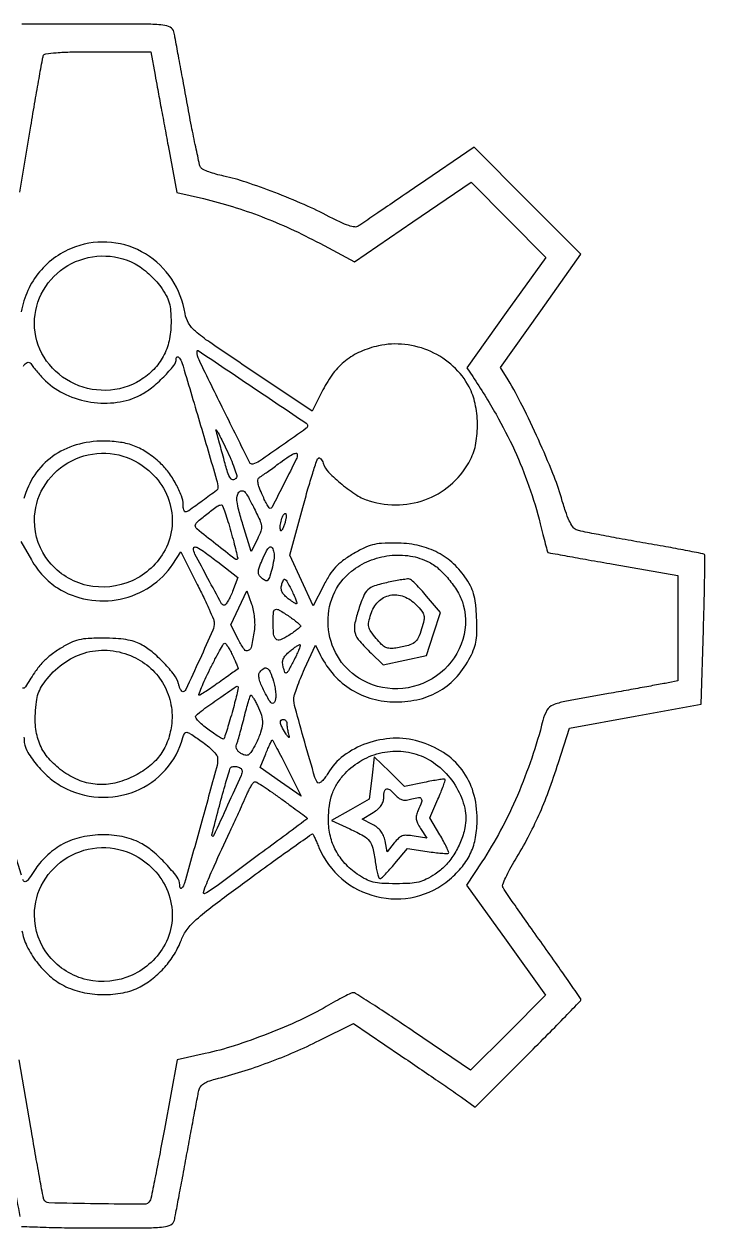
# Model space of a CAD drawing. Extents: x 0 to 351, y 1 to 349.
# Drawn here: x 154 to 350.8, y 1 to 349 of the extents above; entities that cross this region are included whole.
import ezdxf

# ---------------------------------------------------------------- set-up
doc = ezdxf.new("R2010")
doc.units = 0

msp = doc.modelspace()

# ---------------------------------------------------------------- linework, layer by layer
for points in [[(153.290121, 1.444676, 0.001139), (159.455149, 1.220313, 0.005327), (166.552019, 1.053903, 0.003197), (174.980948, 1, 0.001285), (189.635594, 1.037653, 0.023658), (194.276515, 1.281274, 0.09556), (196.44963, 1.930456, 0.22136), (197.461666, 3.25, 0.007608), (197.778554, 4.786748, 0.000406), (198.707206, 9.685938, 0.000637), (199.799653, 15.515659, 0.000464), (201, 22, -0.000451), (202.199701, 28.481781, -0.000621), (203.290151, 34.303536, -0.000392), (204.217139, 39.197779, -0.007539), (204.52934, 40.714164, -0.097022), (205.005527, 41.805106, -0.0897), (205.868931, 42.671061, -0.064472), (207.23313, 43.379868, -0.025377), (209.260058, 44.006156, 0.013941), (216.913659, 46.180624, 0.012738), (224.670573, 48.839045, 0.012793), (232.24517, 51.875243, 0.014433), (239.35137, 55.183263), (249.20274, 60.119975), (262.85137, 50.859051, -0.000706), (268.366542, 47.105495, -0.000797), (273.651372, 43.485418, -0.000727), (278.136131, 40.393263, -0.00437), (280.451173, 38.762022), (284.402345, 35.925917), (299.701173, 51.200859, 0.001638), (305.564992, 57.09402, 0.002667), (310.499336, 62.139215, 0.000388), (314.844563, 66.636718, 0.205698), (314.977418, 66.9879, 0.140976), (314.852894, 67.358473, 0.000361), (311.710533, 71.902696, 0.002212), (308.132201, 77.020873, 0.001372), (303.887819, 83, -0.001271), (299.613675, 89.01849, -0.001941), (295.938982, 94.263957, -0.000671), (292.790362, 98.80883, -0.052052), (292.368867, 99.579429, -0.198483), (292.365555, 100.294278, -0.011958), (293.241875, 102.304156, -0.016426), (294.453315, 104.701382, -0.011291), (295.975442, 107.339303, 0.014298), (299.724854, 113.928418, 0.017663), (302.819284, 120.278832, 0.016463), (305.619941, 127.186778, 0.010073), (308.487015, 135.5), (311.711941, 145.5), (330.710612, 148.972708), (349.709282, 152.445416), (350.407715, 173.8363, 0.001967), (350.644085, 182.068501, 0.003185), (350.772963, 189.071633, 0.000559), (350.840358, 195.246768, 0.201459), (350.670333, 195.663, 0.149436), (350.262247, 195.879999, 0.000633), (345.260906, 196.845902, 0.003019), (339.556399, 197.904448, 0.001889), (332.867259, 199.077905, -0.002312), (326.077419, 200.274943, -0.003282), (320.051192, 201.407008, -0.001863), (314.977328, 202.414316, -0.047166), (313.62616, 202.823367, -0.149736), (312.642288, 203.627962, -0.037966), (311.619036, 205.448116, -0.028188), (310.53013, 208.175269, -0.011047), (309.327038, 212.04487, 0.026654), (306.892903, 219.090639, 0.009525), (302.701162, 228.868897, 0.009705), (298.031276, 238.700393, 0.020282), (293.944471, 246.120969), (291.754369, 249.741937), (303.372602, 266.120969), (314.990835, 282.5), (299.542236, 297.949213), (284.093638, 313.398426), (268.04357, 302.449213, -0.000082), (261.792554, 298.186335, -0.000121), (256.299283, 294.443477, -0.000055), (251.612682, 291.252668, -0.002309), (250.601413, 290.571134, -0.185005), (249.589941, 290.34226, -0.043299), (247.867364, 290.745383, -0.030748), (245.482943, 291.691965, -0.011112), (242.217896, 293.316159, 0.017418), (234.983451, 296.801824, 0.011627), (226.480474, 300.306037, 0.011673), (218.189839, 303.278987, 0.026108), (211.738184, 305.055918, -0.013914), (209.472461, 305.62091, -0.017995), (207.430787, 306.270848, -0.015882), (205.789006, 306.918882, -0.131468), (205.165766, 307.411774, -0.105835), (204.75681, 308.305054, -0.0019), (203.631289, 313.467834, -0.004647), (202.394021, 319.523075, -0.003074), (201.080307, 326.5, 0.000508), (199.78857, 333.559227, 0.000707), (198.617294, 339.873437, 0.000427), (197.618571, 345.190155, 0.009211), (197.294317, 346.75, 0.219129), (196.281917, 348.068515, 0.096228), (194.125742, 348.718236, 0.023902), (189.528543, 348.962196, 0.001306), (175.051266, 349), (153.319348, 349)], [(152.754435, 300.429067), (155.951348, 319.464534, -0.00088), (157.205063, 326.850003, -0.001329), (158.325047, 333.275519, -0.0005), (159.308868, 338.800306, -0.032128), (159.542746, 339.75, -0.286035), (160.27898, 340.380143, -0.017885), (163.250489, 340.723232, -0.015832), (167.823896, 340.940738, -0.003966), (175.295763, 341), (190.654296, 341), (191.875466, 334.25, 0.000811), (192.514007, 330.752862, 0.000251), (193.486359, 325.490798, 0.000251), (194.579491, 319.608156, 0.000276), (195.644523, 313.910163), (198.192411, 300.320326), (205.846206, 298.532765, -0.017503), (214.280022, 296.249017, -0.016677), (222.672565, 293.348112, -0.016247), (231.06536, 289.813162, -0.014702), (239.5, 285.628646), (249.5, 280.295615), (266.356455, 291.785797), (283.21291, 303.275978), (294.029404, 292.387989), (304.845897, 281.5), (293.41417, 265.587871), (281.982443, 249.675741), (283.708467, 247.087871, -0.017068), (290.445795, 236.198898, -0.022555), (295.778629, 225.825216, -0.023649), (299.958532, 215.434138, -0.022358), (303.226821, 204.5, 0.001181), (304.00716, 201.419618, 0.001893), (304.689278, 198.794849, 0.000336), (305.302051, 196.479363, 0.10764), (305.387748, 196.31225, 0.177397), (305.547163, 196.218554, 0.000102), (310.998425, 195.226483, 0.001285), (317.079024, 194.137296, 0.000782), (324.271083, 192.879671), (343, 189.634842), (343, 174.396876), (343, 159.158911), (340.25, 158.600684, -0.004671), (338.485973, 158.259729, -0.000418), (334.048438, 157.448795, -0.000545), (328.753901, 156.491781, -0.000425), (323, 155.463252, 0.002072), (310.295875, 153.149145, 0.050992), (306.870134, 152.140957, 0.168943), (305.164777, 150.63666, 0.066578), (303.986782, 147.689692, -0.020221), (300.751215, 136.757466, -0.019796), (296.622877, 126.043013, -0.020227), (291.766494, 115.933033, -0.023906), (286.349168, 106.814288), (281.931886, 100.128576), (293.361494, 84.193109), (304.791102, 68.257641), (293.917272, 57.417529), (283.043443, 46.577417), (266.58977, 57.788708, 0.002531), (260.213785, 62.08612, 0.003977), (254.688199, 65.706683, 0.001119), (249.857343, 68.802122, 0.142864), (249.17894, 69, 0.11429), (248.548877, 68.854074, 0.004839), (246.48756, 67.820279, 0.008104), (244.059019, 66.522584, 0.005656), (241.360891, 64.983928, -0.025218), (233.857096, 61.085393, -0.014457), (224.459155, 57.113986, -0.014429), (214.778057, 53.667041, -0.023663), (206.383941, 51.381075), (198.267882, 49.578387), (194.573357, 29.595674, -0.00158), (193.121241, 21.878037, -0.00247), (191.817683, 15.24598, -0.000671), (190.645761, 9.475441, -0.088195), (190.380399, 8.806481, -0.260638), (188.651447, 7.845515, -0.002959), (174.936852, 7.962866, -0.002747), (161.16698, 8.237865, -0.304826), (159.740873, 9.25, -0.044658), (159.472733, 10.209281, -0.000684), (158.430157, 15.876196, -0.001829), (157.251549, 22.468496, -0.001208), (155.943222, 30.051942), (152.618676, 49.603885)], [(153.398644, 86.908478, 0.074773), (154.807423, 82.477514, 0.04839), (157.642436, 77.892745, 0.047682), (161.374866, 73.852396, 0.06439), (165.473306, 71.041895, 0.0633), (170.752369, 69.138407, 0.051407), (176.731415, 68.436204, 0.052267), (182.612097, 68.968406, 0.072525), (187.59468, 70.728074, 0.048597), (191.324421, 73.179177, 0.043168), (194.675285, 76.394799, 0.042825), (197.449337, 80.166818, 0.045958), (199.465648, 84.270878, -0.071547), (201.129196, 87.261303, -0.04722), (203.800181, 90.157989, -0.021688), (208.616896, 94.118641, -0.002899), (219.170888, 101.960292, -0.001907), (226.092933, 107.000849, -0.003169), (231.970867, 111.190441, -0.000407), (237.202138, 114.862969, -0.373639), (237.477287, 114.834284, -0.07689), (237.654168, 114.574785, -0.003293), (238.124988, 113.570071, -0.00557), (238.663774, 112.365182, -0.003932), (239.243366, 111, 0.118251), (245.849887, 101.920616, 0.117233), (255.876129, 96.790342, 0.117793), (267.099448, 96.733711, 0.120195), (277.042068, 101.768004, 0.044484), (280.705085, 105.515925, 0.063979), (283.156072, 109.449314, 0.063736), (284.539084, 113.886178, 0.043744), (285, 119.144438, 0.071874), (283.877567, 126.912486, 0.089441), (280.608433, 133.42207, 0.089353), (275.268399, 138.384352, 0.071579), (268.113502, 141.644992, 0.082883), (260.70113, 142.533513, 0.073259), (253.058952, 141.045191, 0.075588), (246.387961, 137.491328, 0.099671), (241.7946, 132.376446, -0.024967), (240.947101, 131.091228, -0.044482), (240.110588, 130.140921, -0.062432), (239.402287, 129.618618, -0.344901), (238.964775, 129.686338, -0.117775), (238.087111, 131.224515, -0.00169), (235.139679, 141.449042, -0.00266), (232.374572, 151.364372, -0.066759), (232, 154.157257, -0.080321), (232.154437, 155.112426, -0.008248), (232.913079, 157.277075, -0.010114), (233.918005, 159.838964, -0.007913), (235.108352, 162.578694), (238.216705, 169.434018), (239.724966, 166.467009, 0.065113), (243.598077, 160.809855, 0.072122), (248.67856, 156.561642, 0.072322), (254.743711, 153.939727, 0.066005), (261.5, 153.043924, 0.060467), (268.369212, 153.877701, 0.075524), (274.298693, 156.331263, 0.076213), (279.192045, 160.413144, 0.063006), (283.016529, 166.0324, 0.031172), (284.117892, 168.570448, 0.047813), (284.714004, 170.890092, 0.038445), (284.930734, 173.623042, 0.013186), (284.835035, 177.595679, 0.014319), (284.51437, 181.641587, 0.044202), (283.980438, 184.329699, 0.053145), (283.043926, 186.604051, 0.028568), (281.446342, 189.18698, 0.06005), (277.632738, 193.439816, 0.06621), (273.032917, 196.503771, 0.063644), (267.633085, 198.342903, 0.049499), (261.455763, 198.976641, 0.015391), (257.380052, 198.864679, 0.04877), (254.687193, 198.44196, 0.05214), (252.224296, 197.522343, 0.019507), (248.984297, 195.75, 0.024215), (246.100678, 193.827678, 0.04707), (244.041335, 191.982986, 0.046154), (242.338195, 189.761175, 0.02239), (240.5677, 186.647289), (237.578333, 180.794578), (234.219756, 188.147289), (230.861179, 195.5), (234.59222, 209.290876, -0.00403), (236.077662, 214.610977, -0.006271), (237.452389, 219.169815, -0.002268), (238.696873, 223.055405, -0.177512), (239.089634, 223.555397, -0.244843), (239.430739, 223.580457, -0.104551), (239.815383, 223.308607, -0.06949), (240.187804, 222.773988, -0.040612), (240.484085, 222.050142, 0.117787), (242.057963, 219.435353, 0.02749), (245.867335, 215.96047, 0.029214), (250.197838, 212.828606, 0.069267), (253.806843, 211.176017, 0.081842), (262.502488, 210.058833, 0.088376), (270.851642, 211.854443, 0.089895), (277.956506, 216.382825, 0.088304), (283.072417, 223.141948, 0.075204), (284.627068, 227.807965, 0.047665), (285.064462, 233.534332, 0.047333), (284.406495, 239.300397, 0.069468), (282.673828, 244.092716, 0.085894), (278.077954, 250.05116, 0.0794), (271.629325, 254.312629, 0.078671), (264.117195, 256.379274, 0.081918), (256.442991, 255.979675, 0.050105), (251.25728, 254.286348, 0.063925), (246.956653, 251.688372, 0.062815), (243.39652, 248.047834, 0.046199), (240.413024, 243.251179), (237.326048, 237.084267), (219.269532, 249.175336, -0.002174), (207.660734, 257.02219, -0.028338), (203.533694, 260.194928, -0.081616), (201.559683, 262.558347, -0.093881), (200.564839, 265.319885, 0.106746), (196.701543, 275.243544, 0.110364), (189.122529, 282.549015, 0.111757), (179.238049, 285.875104, 0.111767), (168.885071, 284.62038, 0.066068), (163.193167, 281.692035, 0.066924), (158.490019, 277.391132, 0.066817), (155.083972, 271.993938, 0.065499), (153.193095, 265.853235)], [(153.840015, 250.13585, -0.192435), (154.897182, 251.179381, -0.364594), (155.966237, 250.848042, 0.023147), (156.736764, 249.762552, 0.010662), (157.833392, 248.41999, 0.010535), (159.048821, 247.054451, 0.014365), (160.204347, 245.879585, 0.084355), (166.084339, 241.885642, 0.069932), (173.347482, 239.72843, 0.070232), (180.892443, 239.66175, 0.086621), (187.59468, 241.765933, 0.049525), (190.869935, 243.89304, 0.028379), (194.378787, 247.043927, 0.024062), (197.303194, 250.283976, 0.173233), (198, 252.234796, -0.067043), (198.057545, 252.662035, -0.273304), (198.238285, 252.837098, -0.21876), (198.516979, 252.782093, -0.04738), (198.895399, 252.45, -0.117193), (199.649812, 251.139991, -0.000428), (204.726761, 234.021965, -0.000672), (209.662506, 217.244688, -0.071314), (210, 214.890483, -0.235902), (209.652059, 214.194052, -0.003066), (205.621053, 211.205304, -0.004056), (201.625999, 208.330479, -0.155138), (200.586522, 208, -0.276781), (200.360343, 208.135592, -0.052731), (200.172291, 208.599202, -0.042827), (200.042552, 209.25823, -0.027201), (200, 210.039838, 0.093474), (199.514765, 212.61273, 0.032609), (197.909572, 216.040093, 0.032535), (195.722881, 219.464831, 0.047447), (193.341583, 222.135838, 0.03832), (189.626645, 225.086585, 0.056455), (185.938146, 227.015578, 0.055598), (181.868939, 228.089305, 0.035817), (177, 228.456629, 0.072367), (169.058127, 227.33107, 0.08521), (162.243935, 223.994959, 0.087916), (157.089212, 218.68033, 0.083118), (153.950655, 211.816748)], [(153.094743, 199.410554), (156.098808, 194.150633, 0.027986), (157.683198, 191.70508, 0.02943), (159.506364, 189.494616, 0.030274), (161.521964, 187.572163, 0.034025), (163.68131, 185.987153, 0.098724), (172.369359, 182.63372, 0.094323), (181.828079, 182.790141, 0.095041), (190.509606, 186.400787, 0.102078), (196.985469, 192.898751), (199.279712, 196.398656), (204.089059, 186.949328, -0.005468), (205.935892, 183.220377, -0.007577), (207.503899, 179.835115, -0.005002), (208.742718, 176.973937, -0.089547), (208.960495, 176, -0.113981), (208.539688, 173.758993, -0.003699), (204.778873, 165.337363, -0.001977), (200.760986, 156.607595, -0.285007), (199.858408, 156.015989, -0.241862), (199.573769, 156.153378, -0.039562), (199.234268, 156.686077, -0.036028), (198.904368, 157.432212, -0.024598), (198.634635, 158.319594, 0.102604), (197.415029, 160.841818, 0.027289), (194.489795, 164.248891, 0.028483), (190.991455, 167.50681, 0.049361), (187.703398, 169.728568, 0.051959), (185.80998, 170.510781, 0.031734), (183.450362, 171.049591, 0.025738), (180.534824, 171.370378, 0.013877), (176.92158, 171.480149, 0.012688), (172.528832, 171.380175, 0.047188), (169.792401, 170.987754, 0.056049), (167.42278, 170.126203, 0.023261), (164.440444, 168.468883, 0.028232), (161.469812, 166.391847, 0.042064), (159.152278, 164.229769, 0.035628), (156.975359, 161.452374, 0.014267), (154.387616, 157.370583, -0.316705), (153.54806, 156.994773, -0.186198)], [(153.944579, 142.837482, -0.039484), (154, 142.136764, 0.127622), (154.81804, 138.984037, 0.044017), (157.480848, 135.055865, 0.042642), (161.119911, 131.294948, 0.054649), (165.072644, 128.547342, 0.109401), (175.549141, 125.531202, 0.11273), (186.196683, 127.272788, 0.114844), (194.886981, 133.415796, 0.116892), (199.902505, 142.727845, -0.058894), (200.402488, 143.983363, -0.325552), (201.021074, 144.278144, -0.099791), (202.055743, 143.860462, -0.004614), (205.218647, 141.734319, -0.022983), (207.026937, 140.368142, -0.029011), (208.559403, 138.937693, -0.029539), (209.667366, 137.629587, -0.157586), (209.967754, 136.755701, -0.071464), (209.628244, 134.036238, -0.00094), (205.08481, 117.54056, -0.000556), (200.367921, 100.613065, -0.128838), (199.5533, 99.219966, -0.228702), (199.345426, 99.147431, -0.234604), (199.162532, 99.265907, -0.098547), (199.038023, 99.619408, -0.035562), (199, 100.153335, 0.165683), (198.22159, 102.437947, 0.024237), (195.001018, 106.221218, 0.028337), (191.157398, 109.877646, 0.054621), (187.642554, 112.254792, 0.073923), (182.34366, 114.116956, 0.054091), (176.120687, 114.630209, 0.053975), (169.916473, 113.79616, 0.072607), (164.672404, 111.662372, 0.032183), (162.523845, 110.205864, 0.025425), (160.395333, 108.372935, 0.02565), (158.488407, 106.357528, 0.035336), (157.008727, 104.352709, -0.00928), (155.493882, 102.059291, -0.075063), (154.634843, 101.141121, -0.320838), (154.07085, 101.114093, -0.179778), (153.640017, 101.690338, 0.002406)], [(153.256798, 102.969603, 0.000085), (151.750376, 107.908734, 0.000157), (149.967805, 113.743166, 0.00011), (147.955146, 120.31812, -0.002314)], [(145.959321, 42.053334, -0.000118), (149.43883, 22.777614, -0.000388), (152.760755, 4.267865, -0.042235)]]:
    msp.add_lwpolyline(points, format="xyb")
for points in [[(186.092716, 279.673227, -0.037951), (187.998475, 278.474124, -0.022399), (190.08661, 276.77767, -0.022329), (192.031189, 274.885599, -0.035318), (193.5, 273.083395, -0.025802), (195.0938, 270.550401, -0.058507), (195.959592, 268.46286, -0.052431), (196.369992, 266.093419, -0.017361), (196.483123, 262.561635, -0.054099), (195.910596, 257.415062, -0.068571), (194.245722, 252.935077, -0.070329), (191.473565, 249.158146, -0.060983), (187.636262, 246.084215, -0.133384), (177.641019, 243.119224, -0.129483), (167.393336, 245.565879, -0.131587), (159.79612, 252.694231, -0.139789), (157, 262.5, -0.132261), (159.577193, 272.072376, -0.12859), (166.631208, 279.177782, -0.127435), (176.315564, 281.959919, -0.128702)], [(235.965961, 232.933566, -0.258516), (235.600172, 232.168399, -0.001396), (228.677078, 227.26645, -0.003144), (222.062155, 222.672305, -0.086626), (220.146074, 221.79836, -0.354767), (219.250987, 222.205326, -0.000693), (211.754279, 237.304095, -0.001487), (204.58174, 251.90948, -0.113868), (204, 254.430807, -0.600109), (204.349107, 254.616925, -0.000207), (219.969507, 244.121548, -0.000216), (235.575976, 233.616334, -0.233584)], [(215.431915, 217.889836, -0.206295), (214.565434, 217.283797, -0.304397), (213.734694, 217.622862, -0.072486), (212.854711, 219.45581, -0.010616), (211.705569, 223.427478, 0.00059), (211.010967, 226.021922, 0.000674), (210.340194, 228.502251, 0.000608), (209.765473, 230.60598, 0.003821), (209.462523, 231.677478, -0.858877), (209.568258, 231.726578, -0.022645), (210.123378, 230.802586, -0.008753), (211.13712, 228.846823, -0.003517), (212.457011, 226.139836, -0.010072), (213.767833, 223.254971, -0.015067), (214.784891, 220.680331, -0.009954), (215.511687, 218.53167, -0.218333)], [(186.092716, 222.673227, -0.092883), (192.112396, 217.894475, -0.097622), (195.866289, 211.337425, -0.100413), (196.789109, 204.003419, -0.104382), (194.752516, 197, -0.16489), (185.236941, 188.082718, -0.163322), (172.218885, 186.745947, -0.16768), (161.27247, 193.513503, -0.172893), (157, 205.5, -0.13299), (159.582997, 215.039506, -0.127862), (166.653473, 222.14113, -0.126722), (176.342262, 224.939256, -0.129415)], [(233, 224.603792, -0.115104), (232.673597, 223.20472, -0.002134), (229.275479, 216.391806, -0.001107), (225.707042, 209.352046, -0.286296), (225.138975, 209.010171, -0.250763), (224.811553, 209.192162, -0.013253), (224.169955, 210.249067, -0.018264), (223.459185, 211.605834, -0.01203), (222.737469, 213.213406, -0.013427), (221.897268, 215.372785, -0.060744), (221.599002, 216.688805, -0.124338), (221.724193, 217.540951, -0.167197), (222.237469, 218.120763, 0.021833), (222.955594, 218.569515, 0.003549), (224.304131, 219.510592, 0.003908), (225.875998, 220.642747, 0.003431), (227.5, 221.849046, -0.009699), (229.983486, 223.645899, -0.035666), (231.649998, 224.635001, -0.08547), (232.62937, 224.931329, -0.450802)], [(221.441904, 200.07781), (219.677607, 196.5), (217.267573, 204.311709, -0.007544), (216.047475, 208.489164, -0.036732), (215.568436, 210.906359, -0.07047), (215.597774, 212.492563, -0.134178), (216.121101, 213.645917, -0.177653), (216.91299, 214.106115, -0.246647), (217.680473, 213.861249, -0.069749), (218.624406, 212.590908, -0.007902), (220.295432, 209.412018, -0.0083), (222.119157, 205.651656, -0.078348), (222.610705, 203.933122, -0.117755), (222.440703, 202.424549, -0.027878)], [(213.801291, 202.295315, -0.003178), (214.599181, 199.325618, -0.005146), (215.235616, 196.789069, -0.00122), (215.761464, 194.574195, -0.259623), (215.703326, 194.369992, -0.377986), (215.00334, 194.326097, -0.002179), (209.423898, 198.696736, -0.002714), (203.951127, 203.070912, -0.226529), (203.5, 204.015552, -0.218808), (203.936001, 204.964163, -0.009462), (206.830611, 207.354267, -0.01118), (209.785564, 209.595691, -0.157939), (211.033588, 210, -0.310349), (211.352617, 209.780875, -0.005559), (212.112675, 207.736749, -0.011721), (212.94105, 205.248934, -0.007288)], [(229.091947, 203.914318, -0.013073), (228.650271, 202.88817, -0.128357), (228.353692, 202.527298, -0.522639), (228.152557, 202.597459, -0.058568), (228.063386, 203.168213, -0.056598), (228.190314, 204.85521, -0.046597), (228.691737, 206.59047, -0.103016), (229.266844, 207.468779, -0.557653), (229.712081, 207.363756, -0.09835), (229.782456, 206.806763, -0.026879), (229.672246, 205.923496, -0.026089), (229.435968, 204.914575, -0.02453)], [(209.996553, 193.502652), (215.841193, 189.005305), (214.268907, 185.002652, -0.016947), (213.605695, 183.469126, -0.024951), (212.912567, 182.175779, -0.022486), (212.268814, 181.207677, -0.239162), (211.859471, 181, -0.274241), (211.09889, 181.45109, -0.001709), (207.154653, 188.727274, -0.003035), (203.415568, 195.78398, -0.120879), (203, 197.477803, -0.442785), (203.406715, 197.847029, -0.105419), (204.391887, 197.535124, -0.030273), (206.314737, 196.283, -0.00453)], [(226.237039, 196.25, -0.091396), (226.288837, 194.706632, -0.019002), (225.783181, 192.030288, -0.018577), (225.079347, 189.404409, -0.099362), (224.375709, 188.107499, -0.282597), (224.155889, 188.033484, -0.049686), (223.724222, 188.179094, -0.041069), (223.189581, 188.475852, -0.025984), (222.617603, 188.902398, -0.089616), (221.941215, 189.706546, -0.142079), (221.73023, 190.575117, -0.075715), (221.972865, 191.802843, -0.012827), (222.843437, 194.034728, -0.016093), (224.094186, 196.763753, -0.133418), (224.991763, 197.772395, -0.425202), (225.69612, 197.610623, -0.08146)], [(271.088382, 193.454296, -0.066553), (274.079645, 191.362932, -0.03841), (277.081742, 188.146486, -0.03835), (279.566097, 184.495537, -0.06454), (280.979696, 181.075403, -0.158907), (280.387382, 169.72681, -0.149503), (273.226624, 160.578551, -0.145836), (262.016994, 156.860957, -0.150054), (250.742435, 159.948389, -0.120184), (244.565713, 166.364364, -0.115219), (241.914142, 175.004886, -0.116586), (243.375217, 183.844963, -0.125216), (248.629275, 190.827707, -0.072846), (253.754569, 193.838759, -0.06743), (259.665259, 195.354795, -0.068531), (265.674329, 195.232026, -0.080164)], [(232.822302, 181.491715, -0.320496), (232.587256, 181.453587, -0.01865), (231.911337, 181.820031, -0.022654), (231.088699, 182.358275, -0.014142), (230.17374, 183.058124, -0.03881), (229.099308, 184.076928, -0.089864), (228.515604, 185.018087, -0.104804), (228.348563, 186.008737, -0.066481), (228.552621, 187.165796, -0.035831), (229.026245, 188.355178, -0.438885), (229.444464, 188.481374, -0.135622), (229.964268, 187.942203, -0.005874), (231.201184, 185.599386, -0.009514), (231.922828, 184.124306, -0.015019), (232.479048, 182.83016, -0.008992), (232.882014, 181.752755, -0.290154)], [(259.287892, 187.631765, 0.021875), (255.320704, 186.586748, 0.115698), (253.396218, 185.454818, 0.106833), (252.100119, 183.543502, 0.017346), (250.559857, 179.302094, 0.032464), (249.574378, 175.422375, 0.121641), (249.71964, 172.931382, 0.105305), (251.024329, 170.599875, 0.021208), (254.325527, 167.143387), (257.815208, 163.786774), (264.101255, 165.143387), (270.387301, 166.5), (272.378283, 172.725268), (274.369264, 178.950537), (270.376489, 183.661316, 0.008901), (268.778411, 185.480116, 0.012392), (267.279921, 187.045796, 0.008879), (265.986263, 188.287183, 0.136371), (265.441857, 188.567813, 0.082351), (264.830237, 188.59263, 0.006793), (263.245614, 188.373582, 0.008945), (261.352847, 188.050942, 0.006774)], [(220.5269, 173.5, -0.015739), (219.748974, 169.144885, -0.217999), (218.820508, 167.891373, -0.386464), (217.68517, 168.161483, -0.03199), (215.998648, 171.00265), (213.802307, 175.307834), (216.109456, 180.233693), (218.416605, 185.159552), (219.764383, 181.329776, -0.035163), (220.260419, 179.524047, -0.025183), (220.568133, 177.452093, -0.025198), (220.665821, 175.361602, -0.035414)], [(267.388057, 181.116843, -0.022526), (268.997447, 179.277941, -0.114883), (269.578648, 178.05965, -0.108317), (269.579442, 176.674962, -0.018972), (268.922539, 174.135794, -0.035031), (267.949952, 171.560718, -0.126069), (266.852113, 170.208591, -0.09965), (265.093636, 169.382104, -0.017521), (261.5, 168.632364, -0.051006), (259.825507, 168.517115, -0.104798), (258.555326, 168.830695, -0.083551), (257.343711, 169.691271, -0.024146), (255.793656, 171.394975, -0.02089), (254.26183, 173.417733, -0.097806), (253.680702, 174.749729, -0.103856), (253.667379, 176.162856, -0.025065), (254.244082, 178.443634, -0.120596), (256.385669, 182.034103, -0.149168), (259.793687, 183.881755, -0.143773), (263.751507, 183.544741, -0.109504)], [(230.681287, 177.75, -0.009724), (231.947358, 176.851567, -0.014554), (233.013847, 176.014062, -0.009421), (233.85562, 175.285171, -0.215599), (233.980788, 175, -0.216302), (233.848723, 174.717376, -0.009235), (232.978322, 174.000241, -0.014399), (231.878936, 173.17847, -0.009606), (230.575925, 172.298692, -0.041978), (228.108896, 170.980397, -0.298197), (226.836756, 171.202374, -0.188326), (226.145343, 172.647892, -0.018467), (226, 176.581787, -0.024909), (226.125849, 179.10634, -0.316644), (226.714005, 179.786577, -0.201713), (227.794519, 179.619369, -0.011524)], [(185.54137, 166.120336, -0.07908), (190.651408, 162.741614, -0.080813), (194.415608, 157.965733, -0.080997), (196.465842, 152.252941, -0.079955), (196.60821, 146.158232, -0.058383), (195.399691, 141.480939, -0.0694), (193.18302, 137.499972, -0.067192), (189.894719, 134.181444, -0.050236), (185.51489, 131.463483, -0.057532), (180.281833, 129.6119, -0.072763), (175.171758, 129.202881, -0.074174), (170.235853, 130.272876, -0.06285), (165.514911, 132.773324, -0.051736), (161.544752, 136.227421, -0.074564), (158.910185, 140.057235, -0.074768), (157.519435, 144.483205, -0.052337), (157.254489, 149.712809, -0.018164), (157.562855, 153.119108, -0.050002), (158.10388, 155.466467, -0.057396), (159.050621, 157.471671, -0.030564), (160.640089, 159.712809, -0.074564), (165.929971, 164.581351, -0.086021), (172.172524, 167.395148, -0.087903), (178.885254, 167.909659, -0.082062)], [(214.357648, 166.376194, -0.008062), (214.999074, 164.973332, -0.013159), (215.492072, 163.761624, -0.006788), (215.857271, 162.750229, -0.3461), (215.79286, 162.56428, 0.012193), (215.573391, 162.415631, 0.000129), (214.077922, 161.348053, 0.000411), (212.354881, 160.115207, 0.000267), (210.366023, 158.688086, -0.00523), (208.354659, 157.274843, -0.007768), (206.5616, 156.083375, -0.003956), (205.027084, 155.114788, -0.139681), (204.624209, 155, -0.527899), (204.482729, 155.207084, -0.005062), (205.28506, 157.203125, -0.010681), (206.347545, 159.623284, -0.006112), (207.727472, 162.5, -0.005968), (209.19301, 165.37495, -0.00947), (210.523364, 167.796875, -0.003927), (211.700749, 169.810511, -0.264374), (212.034073, 170, -0.240579), (212.344865, 169.841273, -0.014067), (212.962268, 168.935507, -0.018787), (213.652292, 167.764794, -0.012514)], [(231.890852, 164.846905, -0.004352), (230.403834, 162.03265, -0.129513), (229.858103, 161.449654, -0.465853), (229.432703, 161.586441, -0.029451), (228.950282, 163, -0.058609), (228.743242, 164.343366, -0.104811), (228.934766, 165.439203, -0.088165), (229.588303, 166.486815, -0.032545), (230.840111, 167.705746, -0.013988), (231.855662, 168.525389, -0.022571), (232.768867, 169.158145, -0.018539), (233.519908, 169.591895, -0.329187), (233.780682, 169.552652, -0.29109), (233.845927, 169.259329, -0.008559), (233.373566, 168.022317, -0.014627), (232.726875, 166.539024, -0.009252)], [(226.095654, 159.07507, -0.026515), (226.492825, 157.438481, -0.026414), (226.715173, 155.766974, -0.027376), (226.751626, 154.290904, -0.086436), (226.553336, 153.32507, -0.138958), (226.068479, 152.688702, -0.355148), (225.528207, 152.70975, -0.084574), (224.801388, 153.607436, -0.008842), (223.512368, 156, -0.016808), (222.491316, 158.152755, -0.046966), (221.973545, 159.739586, -0.07297), (221.884303, 160.913795, -0.155803), (222.217273, 161.75, -0.084446), (223.386, 162.763195, -0.295563), (224.336309, 162.735611, -0.147429), (225.188915, 161.668815, -0.022609)], [(214.123652, 149.959718, -0.003113), (213.315511, 147.17041, -0.004752), (212.576318, 144.761495, -0.001818), (211.915539, 142.704869, -0.118269), (211.721207, 142.387874, -0.334686), (211.434872, 142.34768, -0.008301), (210.218485, 143.04911, -0.0146), (208.767584, 143.976787, -0.009006), (207.114126, 145.147459, -0.020271), (205.54527, 146.402265, -0.034431), (204.355675, 147.588546, -0.039832), (203.625816, 148.572233, -0.351144), (203.684604, 149.07381, -0.03809), (205.728594, 150.804519, -0.005205), (210.296919, 154.038655, -0.001231), (215.355695, 157.523129, -0.353999), (215.831967, 157.485061, -0.261245), (215.920677, 157.19778, -0.002915), (215.467086, 155.144281, -0.008076), (214.88183, 152.74625, -0.005063)], [(221.47432, 152.04966, -0.047373), (222.595884, 149.262473, -0.083511), (222.895281, 146.805579, -0.074924), (222.382236, 144.207213, -0.031819), (220.969935, 140.941068, -0.013968), (219.743112, 138.69366, -0.107328), (218.936946, 137.813323, -0.205523), (218.084291, 137.631486, -0.074162), (216.892376, 138.057599, -0.056041), (216.074059, 138.621488, -0.090317), (215.546348, 139.280339, -0.107253), (215.339323, 139.996272, -0.10898), (215.449569, 140.729175, 0.021003), (215.772003, 141.687978, 0.002917), (216.344998, 143.70666, 0.003336), (216.993915, 146.106686, 0.002823), (217.648702, 148.652483, -0.004896), (218.285399, 151.08608, -0.007992), (218.878398, 153.135417, -0.002619), (219.421164, 154.872245, -0.326588), (219.595893, 155, -0.247957), (219.789313, 154.897797, -0.007905), (220.293189, 154.133338, -0.013607), (220.864075, 153.180401, -0.00882)], [(230, 146.581787, 0.029597), (230.039886, 145.908569, 0.013747), (230.167164, 145.042087, 0.013564), (230.35111, 144.136835, 0.018406), (230.56907, 143.331787, -0.061946), (230.655833, 142.848063, -0.623609), (230.52047, 142.772463, -0.091704), (230.172844, 143.122425, -0.012226), (229.604505, 144, -0.015875), (228.493546, 145.947069, -0.084391), (228.111197, 147.107154, -0.245163), (228.325448, 147.730926, -0.192087), (229, 148, -0.140509), (229.381338, 147.890679, -0.099897), (229.70625, 147.5834, -0.085072), (229.925082, 147.123848, -0.068778)], [(230.05569, 133.889238), (234.133702, 125.778475), (228.171608, 129.960645), (222.209515, 134.142816), (223.854758, 138.061237, -0.004764), (224.50269, 139.564123, -0.007651), (225.086869, 140.83161, -0.002568), (225.608288, 141.904678, -0.27428), (225.738839, 141.989829, -0.287914), (225.878473, 141.910231, -0.0006), (227.105436, 139.614476, -0.003688), (228.474956, 136.998247, -0.002248)], [(269.508577, 137.135018, -0.082352), (274.849669, 133.553068, -0.072123), (279.03665, 128.286804, -0.075595), (281.401124, 122.311858, -0.110042), (281.439039, 116.666321, -0.043634), (280.179484, 112.59019, -0.046293), (278.250227, 108.879306, -0.048068), (275.751742, 105.712783, -0.055585), (272.803274, 103.251115, -0.029518), (270.28917, 101.792932, -0.057079), (268.110119, 100.991262, -0.046126), (265.516459, 100.609055, -0.013532), (261.48753, 100.5, -0.013137), (257.433817, 100.606523, -0.047661), (254.886286, 100.985797, -0.060234), (252.774861, 101.788669, -0.03059), (250.340917, 103.263744, -0.055293), (246.768129, 106.375182, -0.063007), (244.141464, 110.070148, -0.06387), (242.543308, 114.257811, -0.059321), (242, 118.821055, -0.031425), (242.266354, 123.054844, -0.053944), (243.083501, 126.491459, -0.058295), (244.559472, 129.48794, -0.044319), (246.813618, 132.376099, -0.076812), (251.695065, 136.213096, -0.076687), (257.509712, 138.400224, -0.077507), (263.657594, 138.720144, -0.081102)], [(254.505833, 131.050259), (253.791985, 124.899703), (248.355121, 121.831326), (242.918256, 118.76295), (248.186898, 116.321952, -0.017471), (252.112056, 114.334013, -0.10296), (253.853449, 112.840449, -0.109491), (254.802415, 110.817101, -0.020942), (255.527806, 106.797824, 0.013326), (255.830878, 104.958755, 0.021286), (256.197819, 103.409361, 0.016691), (256.578721, 102.214043, 0.317279), (256.882075, 102, 0.191123), (257.294863, 102.163769, 0.008107), (258.442887, 103.280532, 0.01294), (259.773744, 104.688898, 0.008746), (261.220362, 106.359257), (264.864249, 110.718513), (270.564207, 109.824672, 0.007648), (272.778546, 109.512054, 0.011633), (274.711242, 109.314837, 0.006377), (276.324313, 109.208753, 0.212702), (276.677579, 109.344246, 0.305809), (276.742483, 109.678405, 0.008659), (276.117978, 111.080496, 0.014813), (275.273439, 112.759811, 0.00929), (274.192014, 114.674343), (271.293035, 119.591025), (273.658282, 124.950414, 0.00696), (274.541118, 127.02867, 0.011078), (275.231697, 128.832524, 0.005132), (275.759636, 130.357884, 0.2844), (275.693178, 130.640156, 0.231463), (275.403073, 130.73968, 0.004473), (273.790514, 130.523317, 0.009811), (271.881972, 130.21151, 0.006298), (269.679924, 129.778507), (263.997023, 128.586506), (259.608352, 132.893661), (255.219681, 137.200815)], [(217.015028, 133.143011, -0.112096), (216.748472, 131.827333, -0.00116), (212.841837, 123.206357, -0.000553), (208.782121, 114.328563, -0.522579), (208.405705, 114.260962, -0.266325), (208.297565, 114.659707, -0.000414), (210.249502, 122.100018, -0.003478), (212.093156, 128.911127, -0.009282), (213.531413, 133.733141, -0.261828), (214.1654, 134.324003, -0.101813), (215.405938, 134.367586, -0.099977), (216.57825, 133.916795, -0.250298)], [(228.521413, 124.914219, -0.000678), (231.217544, 122.943757, -0.001054), (233.536701, 121.236445, -0.000294), (235.553085, 119.74363, -0.035854), (235.795017, 119.535869, -0.458985), (235.769222, 119.173373, -0.000135), (222.207508, 109.0995, -0.001064), (209.786809, 99.919331, -0.027489), (206.28981, 97.631222, -0.677194), (205.875532, 97.9568, -0.02445), (206.790347, 100.587357, -0.011109), (208.924064, 105.553723, -0.001632), (213.50093, 115.5, 0.000933), (215.025584, 118.801172, 0.000936), (216.536358, 122.104688, 0.000914), (217.843618, 124.991384, 0.003743), (218.620363, 126.75, -0.018357), (219.21432, 127.995008, -0.026428), (219.836348, 129.045312, -0.024811), (220.412523, 129.823804, -0.22468), (220.784833, 130, -0.142914), (221.291435, 129.852179, -0.003431), (223.370126, 128.506052, -0.007237), (225.792218, 126.863153, -0.004822)], [(261.417907, 126.090712, 0.050527), (262.4238, 125.182767, 0.102203), (263.389613, 124.740297, 0.091609), (264.52223, 124.691351, 0.034959), (266.072895, 125.020906, -0.033526), (268.072539, 125.45187, -0.314191), (268.818192, 125.079084, -0.216228), (268.890228, 124.086476, -0.01852), (267.895867, 121.670797, 0.047771), (267.427377, 120.312164, 0.093942), (267.371316, 119.17482, 0.081465), (267.738161, 117.991654, 0.029212), (268.620492, 116.45645), (270.44925, 113.665412), (266.745134, 114.266507, 0.027518), (264.671464, 114.486833, 0.095704), (263.343157, 114.299648, 0.105891), (262.254067, 113.644116, 0.037884), (261.02208, 112.300941), (259.003144, 109.73428), (258.367881, 112.910594, 0.051833), (257.901631, 114.412696, 0.062551), (257.156046, 115.686715, 0.061633), (256.108369, 116.751002, 0.048263), (254.746148, 117.631272), (251.759677, 119.175636), (254.879838, 121.07312, 0.036674), (256.287703, 122.07756, 0.06566), (257.251168, 123.118733, 0.077582), (257.808291, 124.241327, 0.076603), (258, 125.485302, -0.052406), (258.186982, 127.264383, -0.30552), (258.830099, 127.885923, -0.223216), (259.84755, 127.610982, -0.033032)], [(186.092716, 108.673227, -0.092883), (192.112396, 103.894475, -0.097622), (195.866289, 97.337425, -0.100413), (196.789109, 90.003419, -0.104382), (194.752516, 83, -0.16489), (185.236941, 74.082718, -0.163322), (172.218885, 72.745947, -0.16768), (161.27247, 79.513503, -0.172893), (157, 91.5, -0.13299), (159.582997, 101.039506, -0.127862), (166.653473, 108.14113, -0.126722), (176.342262, 110.939256, -0.129415)]]:
    msp.add_lwpolyline(points, format="xyb", close=True)

doc.saveas('drawing.dxf')
